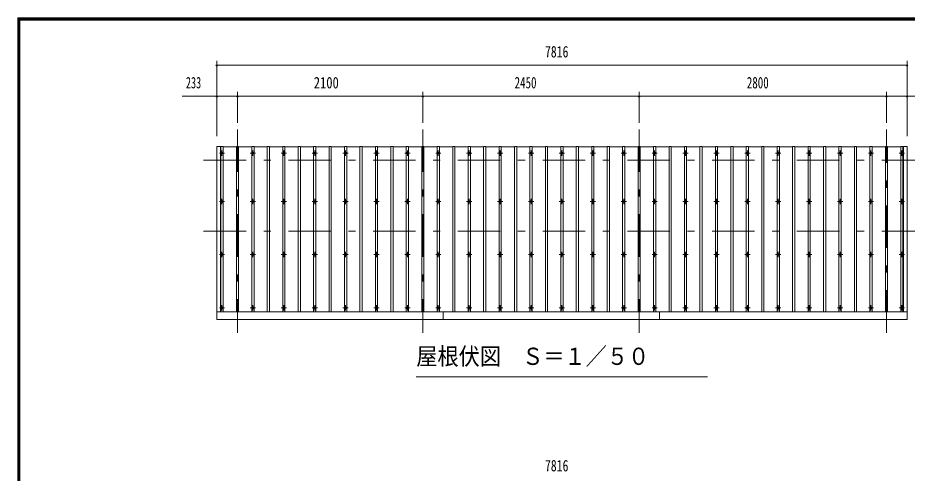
# Model space of a CAD drawing. Units: millimetres, scale not verified, with parts at other scales. Extents: x -23102 to 23102, y -10142 to 10142.
# Drawn here: x -5598 to 4475, y 4991 to 10142 of the extents above; entities that cross this region are included whole.
import ezdxf
from ezdxf.enums import TextEntityAlignment as Align

# ---------------------------------------------------------------- set-up
doc = ezdxf.new("R2010")
doc.units = ezdxf.units.MM
doc.header["$LTSCALE"] = 40
doc.linetypes.add('USER3', pattern=[24, 12, -5, 2, -5])
for name, color, linetype, lineweight in [('0-2_1-0BOLD', 7, 'Continuous', 18), ('0-3_1-2CENTER', 3, 'USER3', 18), ('0-4_1-4THIN', 4, 'Continuous', 18), ('0-5_1-5DIM', 3, 'Continuous', 18), ('0-C_F-F', 5, 'Continuous', 18)]:
    doc.layers.add(name, color=color, linetype=linetype, lineweight=lineweight)
doc.styles.add('ＭＳ ゴシック', font='')
doc.styles.get('ＭＳ ゴシック').set_extended_font_data('MS Gothic')

msp = doc.modelspace()

# ---------------------------------------------------------------- linework, layer by layer
at = {"layer": '0-2_1-0BOLD'}
for p, q in [((4472.54, 8685.17), (4432.54, 8685.17)), ((4432.54, 8685.17), (4432.54, 6816.66)), ((4472.54, 6730.17), (4472.54, 8685.17)), ((4472.54, 6816.66), (-3343.45, 6816.66)), ((-780.45, 6816.66), (-780.45, 6730.17)), ((1669.55, 6816.66), (1669.55, 6730.17)), ((-3343.45, 6730.17), (4472.54, 6730.17))]:
    msp.add_line(p, q, dxfattribs=at)
msp.add_lwpolyline([(-3303.45, 6816.66), (-3303.45, 8685.17), (-3343.45, 8685.17), (-3343.45, 6730.17)], dxfattribs=at)
for centre in [(-3285.45, 8612.79), (-2935.45, 8612.79), (-2935.45, 8612.79), (-2585.45, 8612.79), (-2235.45, 8612.79), (-1885.45, 8612.79), (-1535.45, 8612.79), (-1535.45, 8612.79), (-1185.45, 8612.79), (-835.45, 8612.79), (-485.45, 8612.79), (-135.45, 8612.79), (214.55, 8612.79), (564.55, 8612.79), (914.55, 8612.79), (914.55, 8612.79), (1264.55, 8612.79), (1614.55, 8612.79), (1964.55, 8612.79), (2314.55, 8612.79), (2664.55, 8612.79), (3014.55, 8612.79), (3364.55, 8612.79), (3714.55, 8612.79), (3714.55, 8612.79), (4064.55, 8612.79), (4414.55, 8612.79), (-3285.45, 8063.1), (-2935.45, 8063.1), (-2935.45, 8063.1), (-2585.45, 8063.1), (-2235.45, 8063.1), (-1885.45, 8063.1), (-1535.45, 8063.1), (-1535.45, 8063.1), (-1185.45, 8063.1), (-835.45, 8063.1), (-485.45, 8063.1), (-135.45, 8063.1), (214.55, 8063.1), (564.55, 8063.1), (914.55, 8063.1), (914.55, 8063.1), (1264.55, 8063.1), (1614.55, 8063.1), (1964.55, 8063.1), (2314.55, 8063.1), (2664.55, 8063.1), (3014.55, 8063.1), (3364.55, 8063.1), (3714.55, 8063.1), (3714.55, 8063.1), (4064.55, 8063.1), (4414.55, 8063.1), (-3285.45, 7465.31), (-2935.45, 7465.31), (-2935.45, 7465.31), (-2585.45, 7465.31), (-2235.45, 7465.31), (-1885.45, 7465.31), (-1535.45, 7465.31), (-1535.45, 7465.31), (-1185.45, 7465.31), (-835.45, 7465.31), (-485.45, 7465.31), (-135.45, 7465.31), (214.55, 7465.31), (564.55, 7465.31), (914.55, 7465.31), (914.55, 7465.31), (1264.55, 7465.31), (1614.55, 7465.31), (1964.55, 7465.31), (2314.55, 7465.31), (2664.55, 7465.31), (3014.55, 7465.31), (3364.55, 7465.31), (3714.55, 7465.31), (3714.55, 7465.31), (4064.55, 7465.31), (4414.55, 7465.31), (-3285.45, 6861.6), (-2935.45, 6861.6), (-2935.45, 6861.6), (-2585.45, 6861.6), (-2235.45, 6861.6), (-1885.45, 6861.6), (-1535.45, 6861.6), (-1535.45, 6861.6), (-1185.45, 6861.6), (-835.45, 6861.6), (-485.45, 6861.6), (-135.45, 6861.6), (214.55, 6861.6), (564.55, 6861.6), (914.55, 6861.6), (914.55, 6861.6), (1264.55, 6861.6), (1614.55, 6861.6), (1964.55, 6861.6), (2314.55, 6861.6), (2664.55, 6861.6), (3014.55, 6861.6), (3364.55, 6861.6), (3714.55, 6861.6), (3714.55, 6861.6), (4064.55, 6861.6), (4414.55, 6861.6)]:
    msp.add_circle(centre, 10, dxfattribs=at)
at = {"layer": '0-3_1-2CENTER'}
for p, q in [((-3110.45, 8880.18), (-3110.45, 6580.17)), ((-1010.45, 8880.18), (-1010.45, 6580.17)), ((1439.55, 8880.18), (1439.55, 6580.17)), ((4239.55, 6580.17), (4239.55, 8880.18)), ((4239.55, 6580.17), (4239.55, 8880.18)), ((-3315.44, 8612.79), (-3255.45, 8612.79)), ((-3285.45, 8642.78), (-3285.45, 8582.78)), ((-2965.44, 8612.79), (-2905.45, 8612.79)), ((-2935.45, 8582.78), (-2935.45, 8642.78)), ((-2935.45, 8642.78), (-2935.45, 8582.78)), ((-2555.45, 8612.79), (-2615.44, 8612.79)), ((-2585.45, 8582.78), (-2585.45, 8642.78)), ((-2265.44, 8612.79), (-2205.45, 8612.79)), ((-2235.45, 8642.78), (-2235.45, 8582.78)), ((-1915.44, 8612.79), (-1855.45, 8612.79)), ((-1885.45, 8642.78), (-1885.45, 8582.78)), ((-1565.44, 8612.79), (-1505.45, 8612.79)), ((-1535.45, 8582.78), (-1535.45, 8642.78)), ((-1535.45, 8642.78), (-1535.45, 8582.78)), ((-1215.44, 8612.79), (-1155.45, 8612.79)), ((-1185.45, 8642.78), (-1185.45, 8582.78)), ((-865.44, 8612.79), (-805.45, 8612.79)), ((-835.45, 8582.78), (-835.45, 8642.78)), ((-515.44, 8612.79), (-455.45, 8612.79)), ((-485.45, 8642.78), (-485.45, 8582.78)), ((-105.45, 8612.79), (-165.44, 8612.79)), ((-135.45, 8582.78), (-135.45, 8642.78)), ((184.56, 8612.79), (244.55, 8612.79)), ((214.55, 8642.78), (214.55, 8582.78)), ((534.56, 8612.79), (594.55, 8612.79)), ((564.55, 8642.78), (564.55, 8582.78)), ((884.56, 8612.79), (944.55, 8612.79)), ((914.55, 8582.78), (914.55, 8642.78)), ((914.55, 8642.78), (914.55, 8582.78)), ((1234.56, 8612.79), (1294.55, 8612.79)), ((1264.55, 8642.78), (1264.55, 8582.78)), ((1584.56, 8612.79), (1644.55, 8612.79)), ((1614.55, 8582.78), (1614.55, 8642.78)), ((1934.56, 8612.79), (1994.55, 8612.79)), ((1964.55, 8642.78), (1964.55, 8582.78)), ((2284.56, 8612.79), (2344.55, 8612.79)), ((2314.55, 8642.78), (2314.55, 8582.78)), ((2694.55, 8612.79), (2634.56, 8612.79)), ((2664.55, 8582.78), (2664.55, 8642.78)), ((2984.56, 8612.79), (3044.55, 8612.79)), ((3014.55, 8642.78), (3014.55, 8582.78)), ((3334.56, 8612.79), (3394.55, 8612.79)), ((3364.55, 8642.78), (3364.55, 8582.78)), ((3684.56, 8612.79), (3744.55, 8612.79)), ((3714.55, 8582.78), (3714.55, 8642.78)), ((3714.55, 8642.78), (3714.55, 8582.78)), ((4094.55, 8612.79), (4034.56, 8612.79)), ((4064.55, 8582.78), (4064.55, 8642.78)), ((4384.55, 8612.79), (4444.55, 8612.79)), ((4414.55, 8642.78), (4414.55, 8582.78)), ((-3493.44, 8530.17), (4622.55, 8530.17)), ((-3255.45, 8063.1), (-3315.44, 8063.1)), ((-3285.45, 8033.09), (-3285.45, 8093.09)), ((-2905.45, 8063.1), (-2965.44, 8063.1)), ((-2935.45, 8093.09), (-2935.45, 8033.09)), ((-2935.45, 8033.09), (-2935.45, 8093.09)), ((-2555.45, 8063.1), (-2615.44, 8063.1)), ((-2585.45, 8093.09), (-2585.45, 8033.09)), ((-2265.44, 8063.1), (-2205.45, 8063.1)), ((-2235.45, 8033.09), (-2235.45, 8093.09)), ((-1915.44, 8063.1), (-1855.45, 8063.1)), ((-1885.45, 8033.09), (-1885.45, 8093.09)), ((-1505.45, 8063.1), (-1565.44, 8063.1)), ((-1535.45, 8093.09), (-1535.45, 8033.09)), ((-1535.45, 8033.09), (-1535.45, 8093.09)), ((-1215.44, 8063.1), (-1155.45, 8063.1)), ((-1185.45, 8033.09), (-1185.45, 8093.09)), ((-805.45, 8063.1), (-865.44, 8063.1)), ((-835.45, 8093.09), (-835.45, 8033.09)), ((-455.45, 8063.1), (-515.44, 8063.1)), ((-485.45, 8033.09), (-485.45, 8093.09)), ((-105.45, 8063.1), (-165.44, 8063.1)), ((-135.45, 8093.09), (-135.45, 8033.09)), ((184.56, 8063.1), (244.55, 8063.1)), ((214.55, 8033.09), (214.55, 8093.09)), ((534.56, 8063.1), (594.55, 8063.1)), ((564.55, 8033.09), (564.55, 8093.09)), ((944.55, 8063.1), (884.56, 8063.1)), ((914.55, 8093.09), (914.55, 8033.09)), ((914.55, 8033.09), (914.55, 8093.09)), ((1234.56, 8063.1), (1294.55, 8063.1)), ((1264.55, 8033.09), (1264.55, 8093.09)), ((1644.55, 8063.1), (1584.56, 8063.1)), ((1614.55, 8093.09), (1614.55, 8033.09)), ((1934.56, 8063.1), (1994.55, 8063.1)), ((1964.55, 8033.09), (1964.55, 8093.09)), ((2284.56, 8063.1), (2344.55, 8063.1)), ((2314.55, 8033.09), (2314.55, 8093.09)), ((2694.55, 8063.1), (2634.56, 8063.1)), ((2664.55, 8093.09), (2664.55, 8033.09)), ((3044.55, 8063.1), (2984.56, 8063.1)), ((3014.55, 8033.09), (3014.55, 8093.09)), ((3394.55, 8063.1), (3334.56, 8063.1)), ((3364.55, 8033.09), (3364.55, 8093.09)), ((3744.55, 8063.1), (3684.56, 8063.1)), ((3714.55, 8093.09), (3714.55, 8033.09)), ((3714.55, 8033.09), (3714.55, 8093.09)), ((4034.56, 8063.1), (4094.55, 8063.1)), ((4064.55, 8093.09), (4064.55, 8033.09)), ((4444.55, 8063.1), (4384.55, 8063.1)), ((4414.55, 8033.09), (4414.55, 8093.09)), ((-3493.44, 7730.17), (4622.55, 7730.17)), ((-3255.45, 7465.31), (-3315.44, 7465.31)), ((-3285.45, 7435.3), (-3285.45, 7495.31)), ((-2905.45, 7465.31), (-2965.44, 7465.31)), ((-2935.45, 7495.31), (-2935.45, 7435.3)), ((-2935.45, 7435.3), (-2935.45, 7495.31)), ((-2555.45, 7465.31), (-2615.44, 7465.31)), ((-2585.45, 7495.31), (-2585.45, 7435.3)), ((-2265.44, 7465.31), (-2205.45, 7465.31)), ((-2235.45, 7435.3), (-2235.45, 7495.31)), ((-1915.44, 7465.31), (-1855.45, 7465.31)), ((-1885.45, 7435.3), (-1885.45, 7495.31)), ((-1505.45, 7465.31), (-1565.44, 7465.31)), ((-1535.45, 7495.31), (-1535.45, 7435.3)), ((-1535.45, 7435.3), (-1535.45, 7495.31)), ((-1215.44, 7465.31), (-1155.45, 7465.31)), ((-1185.45, 7435.3), (-1185.45, 7495.31)), ((-805.45, 7465.31), (-865.44, 7465.31)), ((-835.45, 7495.31), (-835.45, 7435.3)), ((-455.45, 7465.31), (-515.44, 7465.31)), ((-485.45, 7435.3), (-485.45, 7495.31)), ((-105.45, 7465.31), (-165.44, 7465.31)), ((-135.45, 7495.31), (-135.45, 7435.3)), ((184.56, 7465.31), (244.55, 7465.31)), ((214.55, 7435.3), (214.55, 7495.31)), ((534.56, 7465.31), (594.55, 7465.31)), ((564.55, 7435.3), (564.55, 7495.31)), ((944.55, 7465.31), (884.56, 7465.31)), ((914.55, 7495.31), (914.55, 7435.3)), ((914.55, 7435.3), (914.55, 7495.31)), ((1234.56, 7465.31), (1294.55, 7465.31)), ((1264.55, 7435.3), (1264.55, 7495.31)), ((1644.55, 7465.31), (1584.56, 7465.31)), ((1614.55, 7495.31), (1614.55, 7435.3)), ((1934.56, 7465.31), (1994.55, 7465.31)), ((1964.55, 7435.3), (1964.55, 7495.31)), ((2284.56, 7465.31), (2344.55, 7465.31)), ((2314.55, 7435.3), (2314.55, 7495.31)), ((2694.55, 7465.31), (2634.56, 7465.31)), ((2664.55, 7495.31), (2664.55, 7435.3)), ((3044.55, 7465.31), (2984.56, 7465.31)), ((3014.55, 7435.3), (3014.55, 7495.31)), ((3394.55, 7465.31), (3334.56, 7465.31)), ((3364.55, 7435.3), (3364.55, 7495.31)), ((3744.55, 7465.31), (3684.56, 7465.31)), ((3714.55, 7495.31), (3714.55, 7435.3)), ((3714.55, 7435.3), (3714.55, 7495.31)), ((4094.55, 7465.31), (4034.56, 7465.31)), ((4064.55, 7495.31), (4064.55, 7435.3)), ((4444.55, 7465.31), (4384.55, 7465.31)), ((4414.55, 7495.31), (4414.55, 7435.3)), ((-3255.45, 6861.6), (-3315.44, 6861.6)), ((-3285.45, 6891.6), (-3285.45, 6831.6)), ((-2965.44, 6861.6), (-2905.45, 6861.6)), ((-2935.45, 6891.6), (-2935.45, 6831.6)), ((-2935.45, 6831.6), (-2935.45, 6891.6)), ((-2615.44, 6861.6), (-2555.45, 6861.6)), ((-2585.45, 6891.6), (-2585.45, 6831.6)), ((-2265.44, 6861.6), (-2205.45, 6861.6)), ((-2235.45, 6831.6), (-2235.45, 6891.6)), ((-1915.44, 6861.6), (-1855.45, 6861.6)), ((-1885.45, 6831.6), (-1885.45, 6891.6)), ((-1565.44, 6861.6), (-1505.45, 6861.6)), ((-1535.45, 6891.6), (-1535.45, 6831.6)), ((-1535.45, 6831.6), (-1535.45, 6891.6)), ((-1215.44, 6861.6), (-1155.45, 6861.6)), ((-1185.45, 6831.6), (-1185.45, 6891.6)), ((-865.44, 6861.6), (-805.45, 6861.6)), ((-835.45, 6891.6), (-835.45, 6831.6)), ((-515.44, 6861.6), (-455.45, 6861.6)), ((-485.45, 6831.6), (-485.45, 6891.6)), ((-165.44, 6861.6), (-105.45, 6861.6)), ((-135.45, 6891.6), (-135.45, 6831.6)), ((184.56, 6861.6), (244.55, 6861.6)), ((214.55, 6831.6), (214.55, 6891.6)), ((534.56, 6861.6), (594.55, 6861.6)), ((564.55, 6831.6), (564.55, 6891.6)), ((884.56, 6861.6), (944.55, 6861.6)), ((914.55, 6891.6), (914.55, 6831.6)), ((914.55, 6831.6), (914.55, 6891.6)), ((1234.56, 6861.6), (1294.55, 6861.6)), ((1264.55, 6831.6), (1264.55, 6891.6)), ((1584.56, 6861.6), (1644.55, 6861.6)), ((1614.55, 6891.6), (1614.55, 6831.6)), ((1934.56, 6861.6), (1994.55, 6861.6)), ((1964.55, 6831.6), (1964.55, 6891.6)), ((2284.56, 6861.6), (2344.55, 6861.6)), ((2314.55, 6831.6), (2314.55, 6891.6)), ((2634.56, 6861.6), (2694.55, 6861.6)), ((2664.55, 6891.6), (2664.55, 6831.6)), ((2984.56, 6861.6), (3044.55, 6861.6)), ((3014.55, 6831.6), (3014.55, 6891.6)), ((3334.56, 6861.6), (3394.55, 6861.6)), ((3364.55, 6831.6), (3364.55, 6891.6)), ((3684.56, 6861.6), (3744.55, 6861.6)), ((3714.55, 6891.6), (3714.55, 6831.6)), ((3714.55, 6831.6), (3714.55, 6891.6)), ((4034.56, 6861.6), (4094.55, 6861.6)), ((4064.55, 6891.6), (4064.55, 6831.6)), ((4444.55, 6861.6), (4384.55, 6861.6)), ((4414.55, 6831.6), (4414.55, 6891.6))]:
    msp.add_line(p, q, dxfattribs=at)
at = {"layer": '0-4_1-4THIN'}
for p, q in [((-3297.95, 8680.93), (-3303.45, 8680.93)), ((-3272.95, 8680.93), (-3122.95, 8680.93)), ((-3122.95, 8685.17), (-3122.95, 6816.66)), ((-3097.95, 6816.66), (-3097.95, 8685.17)), ((-3097.95, 6816.66), (-3097.95, 8685.17)), ((-3097.95, 8680.93), (-2947.95, 8680.93)), ((-2947.95, 8685.17), (-2947.95, 6816.66)), ((-2922.95, 6816.66), (-2922.95, 8685.17)), ((-2922.95, 6816.66), (-2922.95, 8685.17)), ((-2922.95, 8680.93), (-2772.95, 8680.93)), ((-2747.95, 8680.93), (-2597.95, 8680.93)), ((-2572.95, 8680.93), (-2422.95, 8680.93)), ((-2397.95, 8680.93), (-2247.95, 8680.93)), ((-2222.95, 8680.93), (-2072.95, 8680.93)), ((-2047.95, 8680.93), (-1897.95, 8680.93)), ((-1872.95, 8680.93), (-1722.95, 8680.93)), ((-1722.95, 8685.17), (-1722.95, 6816.66)), ((-1722.95, 8685.17), (-1722.95, 6816.66)), ((-1697.95, 6816.66), (-1697.95, 8685.17)), ((-1697.95, 8680.93), (-1547.95, 8680.93)), ((-1547.95, 8685.17), (-1547.95, 6816.66)), ((-1547.95, 8685.17), (-1547.95, 6816.66)), ((-1522.95, 6816.66), (-1522.95, 8685.17)), ((-1522.94, 8680.93), (-1372.95, 8680.93)), ((-1347.95, 8680.93), (-1197.95, 8680.93)), ((-1172.94, 8680.93), (-1022.95, 8680.93)), ((-997.95, 8680.93), (-847.95, 8680.93)), ((-822.95, 8680.93), (-672.95, 8680.93)), ((-672.95, 8685.17), (-672.95, 6816.66)), ((-647.95, 6816.66), (-647.95, 8685.17)), ((-647.95, 6816.66), (-647.95, 8685.17)), ((-647.95, 8680.93), (-497.95, 8680.93)), ((-472.95, 8680.93), (-322.95, 8680.93)), ((-297.95, 8680.93), (-147.95, 8680.93)), ((-122.95, 8680.93), (27.05, 8680.93)), ((52.05, 8680.93), (202.05, 8680.93)), ((227.05, 8680.93), (377.05, 8680.93)), ((402.05, 8680.93), (552.05, 8680.93)), ((577.05, 8680.93), (727.05, 8680.93)), ((727.05, 8685.17), (727.05, 6816.66)), ((727.05, 8685.17), (727.05, 6816.66)), ((752.05, 6816.66), (752.05, 8685.17)), ((752.05, 8680.93), (902.05, 8680.93)), ((902.05, 8685.17), (902.05, 6816.66)), ((902.05, 8685.17), (902.05, 6816.66)), ((927.05, 6816.66), (927.05, 8685.17)), ((927.06, 8680.93), (1077.05, 8680.93)), ((1102.05, 8680.93), (1252.05, 8680.93)), ((1277.06, 8680.93), (1427.05, 8680.93)), ((1452.05, 8680.93), (1602.05, 8680.93)), ((1627.06, 8680.93), (1777.05, 8680.93)), ((1802.05, 8680.93), (1952.05, 8680.93)), ((1977.06, 8680.93), (2127.05, 8680.93)), ((2152.05, 8680.93), (2302.05, 8680.93)), ((2327.06, 8680.93), (2477.05, 8680.93)), ((2502.05, 8680.93), (2652.05, 8680.93)), ((2677.06, 8680.93), (2827.05, 8680.93)), ((2852.05, 8680.93), (3002.05, 8680.93)), ((3027.06, 8680.93), (3177.05, 8680.93)), ((3202.05, 8680.93), (3352.05, 8680.93)), ((3377.06, 8680.93), (3527.05, 8680.93)), ((3527.05, 8685.17), (3527.05, 6816.66)), ((3552.05, 6816.66), (3552.05, 8685.17)), ((3552.05, 6816.66), (3552.05, 8685.17)), ((3552.05, 8680.93), (3702.05, 8680.93)), ((3702.05, 8685.17), (3702.05, 6816.66)), ((3727.05, 6816.66), (3727.05, 8685.17)), ((3727.05, 6816.66), (3727.05, 8685.17)), ((3727.06, 8680.93), (3877.05, 8680.93)), ((3902.05, 8680.93), (4052.05, 8680.93)), ((4052.05, 8685.17), (4052.05, 6816.66)), ((4077.05, 8685.17), (4052.05, 8685.17)), ((4077.05, 6816.66), (4077.05, 8685.17)), ((4077.05, 8680.93), (4227.05, 8680.93)), ((4227.05, 8685.17), (4227.05, 6816.66)), ((4252.06, 8685.17), (4227.05, 8685.17)), ((4227.05, 8685.17), (4227.05, 6816.66)), ((4252.05, 6816.66), (4252.05, 8685.17)), ((4252.05, 8680.93), (4402.05, 8680.93)), ((4252.06, 6816.66), (4252.06, 8685.17)), ((4402.05, 8685.17), (4402.05, 6816.66)), ((4427.05, 8685.17), (4402.05, 8685.17)), ((4427.05, 6816.66), (4427.05, 8685.17)), ((4427.05, 8680.93), (4432.54, 8680.93))]:
    msp.add_line(p, q, dxfattribs=at)
for points in [[(-3272.95, 6816.66), (-3272.95, 8685.17), (-3297.95, 8685.17), (-3297.95, 6816.66)], [(-3097.95, 8685.17), (-3122.95, 8685.17), (-3122.95, 6816.66)], [(-2922.95, 8685.17), (-2947.95, 8685.17), (-2947.95, 6816.66)], [(-2747.95, 6816.66), (-2747.95, 8685.17), (-2772.95, 8685.17), (-2772.95, 6816.66)], [(-2572.95, 6816.66), (-2572.95, 8685.17), (-2597.95, 8685.17), (-2597.95, 6816.66)], [(-2397.95, 6816.66), (-2397.95, 8685.17), (-2422.95, 8685.17), (-2422.95, 6816.66)], [(-2222.95, 6816.66), (-2222.95, 8685.17), (-2247.95, 8685.17), (-2247.95, 6816.66)], [(-2047.95, 6816.66), (-2047.95, 8685.17), (-2072.95, 8685.17), (-2072.95, 6816.66)], [(-1872.95, 6816.66), (-1872.95, 8685.17), (-1897.95, 8685.17), (-1897.95, 6816.66)], [(-1697.95, 6816.66), (-1697.95, 8685.17), (-1722.95, 8685.17)], [(-1522.95, 6816.66), (-1522.95, 8685.17), (-1547.95, 8685.17)], [(-1347.95, 6816.66), (-1347.95, 8685.17), (-1372.95, 8685.17), (-1372.95, 6816.66)], [(-1172.95, 6816.66), (-1172.95, 8685.17), (-1197.95, 8685.17), (-1197.95, 6816.66)], [(-997.95, 6816.66), (-997.95, 8685.17), (-1022.95, 8685.17), (-1022.95, 6816.66)], [(-822.95, 6816.66), (-822.95, 8685.17), (-847.95, 8685.17), (-847.95, 6816.66)], [(-647.95, 8685.17), (-672.95, 8685.17), (-672.95, 6816.66)], [(-472.95, 6816.66), (-472.95, 8685.17), (-497.95, 8685.17), (-497.95, 6816.66)], [(-297.95, 6816.66), (-297.95, 8685.17), (-322.95, 8685.17), (-322.95, 6816.66)], [(-122.95, 6816.66), (-122.95, 8685.17), (-147.95, 8685.17), (-147.95, 6816.66)], [(52.05, 6816.66), (52.05, 8685.17), (27.05, 8685.17), (27.05, 6816.66)], [(227.05, 6816.66), (227.05, 8685.17), (202.05, 8685.17), (202.05, 6816.66)], [(402.05, 6816.66), (402.05, 8685.17), (377.05, 8685.17), (377.05, 6816.66)], [(577.05, 6816.66), (577.05, 8685.17), (552.05, 8685.17), (552.05, 6816.66)], [(752.05, 6816.66), (752.05, 8685.17), (727.05, 8685.17)], [(927.05, 6816.66), (927.05, 8685.17), (902.05, 8685.17)], [(1102.05, 6816.66), (1102.05, 8685.17), (1077.05, 8685.17), (1077.05, 6816.66)], [(1277.05, 6816.66), (1277.05, 8685.17), (1252.05, 8685.17), (1252.05, 6816.66)], [(1452.05, 6816.66), (1452.05, 8685.17), (1427.05, 8685.17), (1427.05, 6816.66)], [(1627.05, 6816.66), (1627.05, 8685.17), (1602.05, 8685.17), (1602.05, 6816.66)], [(1802.05, 6816.66), (1802.05, 8685.17), (1777.05, 8685.17), (1777.05, 6816.66)], [(1977.05, 6816.66), (1977.05, 8685.17), (1952.05, 8685.17), (1952.05, 6816.66)], [(2152.05, 6816.66), (2152.05, 8685.17), (2127.05, 8685.17), (2127.05, 6816.66)], [(2327.05, 6816.66), (2327.05, 8685.17), (2302.05, 8685.17), (2302.05, 6816.66)], [(2502.05, 6816.66), (2502.05, 8685.17), (2477.05, 8685.17), (2477.05, 6816.66)], [(2677.05, 6816.66), (2677.05, 8685.17), (2652.05, 8685.17), (2652.05, 6816.66)], [(2852.05, 6816.66), (2852.05, 8685.17), (2827.05, 8685.17), (2827.05, 6816.66)], [(3027.05, 6816.66), (3027.05, 8685.17), (3002.05, 8685.17), (3002.05, 6816.66)], [(3202.05, 6816.66), (3202.05, 8685.17), (3177.05, 8685.17), (3177.05, 6816.66)], [(3377.05, 6816.66), (3377.05, 8685.17), (3352.05, 8685.17), (3352.05, 6816.66)], [(3552.05, 8685.17), (3527.05, 8685.17), (3527.05, 6816.66)], [(3727.05, 8685.17), (3702.05, 8685.17), (3702.05, 6816.66)], [(3902.06, 6816.66), (3902.06, 8685.17), (3877.05, 8685.17), (3877.05, 6816.66)]]:
    msp.add_lwpolyline(points, dxfattribs=at)
at = {"layer": '0-5_1-5DIM'}
for p, q in [((-3333.45, 9604.98), (-3353.45, 9604.98)), ((-3343.44, 9654.98), (-3343.44, 8804.98)), ((4482.55, 9604.98), (4462.55, 9604.98)), ((4472.55, 8804.98), (4472.55, 9654.98)), ((-3110.45, 9304.98), (-3110.45, 8954.98)), ((-1010.45, 8954.98), (-1010.45, 9304.98)), ((1439.55, 8954.98), (1439.55, 9304.98)), ((4239.55, 8954.98), (4239.55, 9304.98)), ((4865.05, 9254.98), (-3735.94, 9254.98)), ((-3333.45, 9254.98), (-3353.45, 9254.98)), ((-3100.45, 9254.98), (-3120.45, 9254.98)), ((-3110.45, 9254.98), (-1010.45, 9254.98)), ((-1000.45, 9254.98), (-1020.45, 9254.98)), ((-1010.45, 9254.98), (1439.55, 9254.98)), ((1449.55, 9254.98), (1429.55, 9254.98)), ((1439.55, 9254.98), (4239.55, 9254.98)), ((4249.55, 9254.98), (4229.55, 9254.98)), ((4482.55, 9254.98), (4462.55, 9254.98)), ((-1085.44, 6080.17), (2214.56, 6080.17))]:
    msp.add_line(p, q, dxfattribs=at)
msp.add_lwpolyline([(4472.55, 9604.98), (-3343.44, 9604.98), (4472.55, 9604.98)], dxfattribs=at)
for centre in [(-3343.45, 9604.98), (4472.55, 9604.98), (-3343.45, 9254.98), (-3110.45, 9254.98), (-1010.45, 9254.98), (1439.55, 9254.98), (4239.55, 9254.98), (4472.55, 9254.98)]:
    msp.add_arc(centre, 10, 180, 0, dxfattribs=at)
at = {"layer": '0-C_F-F'}
for points in [[(-5598.13, 10142.5), (-5598.13, -9957.5), (23101.87, -9957.5), (23101.87, 10142.5)], [(-5595.63, 10140), (23099.37, 10140), (23099.37, -9955), (-5595.63, -9955)], [(-5593.13, 10137.5), (-5593.13, -9952.5), (23096.87, -9952.5), (23096.87, 10137.5)], [(-5590.63, 10135), (23094.37, 10135), (23094.37, -9950), (-5590.63, -9950)], [(-5588.13, 10132.5), (23091.87, 10132.5), (23091.87, -9947.5), (-5588.13, -9947.5)], [(-5585.63, 10130), (23089.37, 10130), (23089.37, -9945), (-5585.63, -9945)], [(-5583.13, 10127.5), (23086.87, 10127.5), (23086.87, -9942.5), (-5583.13, -9942.5)], [(-5580.63, 10125), (-5580.63, -9940), (23084.37, -9940), (23084.37, 10125)], [(-5578.13, 10122.5), (-5578.13, -9937.5), (23081.87, -9937.5), (23081.87, 10122.5)], [(-5575.63, 10120), (-5575.63, -9935), (23079.37, -9935), (23079.37, 10120)], [(-5573.13, 10117.5), (23076.87, 10117.5), (23076.87, -9932.5), (-5573.13, -9932.5)]]:
    msp.add_lwpolyline(points, close=True, dxfattribs=at)

# ---------------------------------------------------------------- texts
at = {"layer": '0-5_1-5DIM', "color": 7, "style": 'ＭＳ ゴシック'}
for s, height, width, p in [('7816', 130.2, 0.75, (372.33, 9654.98)), ('233', 130.2, 0.65, (-3694.12, 9304.98)), ('2100', 130.2, 0.8, (-2245.83, 9304.98)), ('2450', 130.2, 0.7, (28.55, 9304.98)), ('2800', 130.2, 0.7, (2658.28, 9304.98)), ('屋根伏図\u3000Ｓ＝１／５０', 195.4, 0.9, (-1085.44, 6156.82)), ('7816', 130.2, 0.75, (372.33, 4972.17))]:
    msp.add_text(s, height=height, dxfattribs=dict(at, width=width)).set_placement(p, align=Align.BOTTOM_LEFT)

doc.saveas('drawing.dxf')
